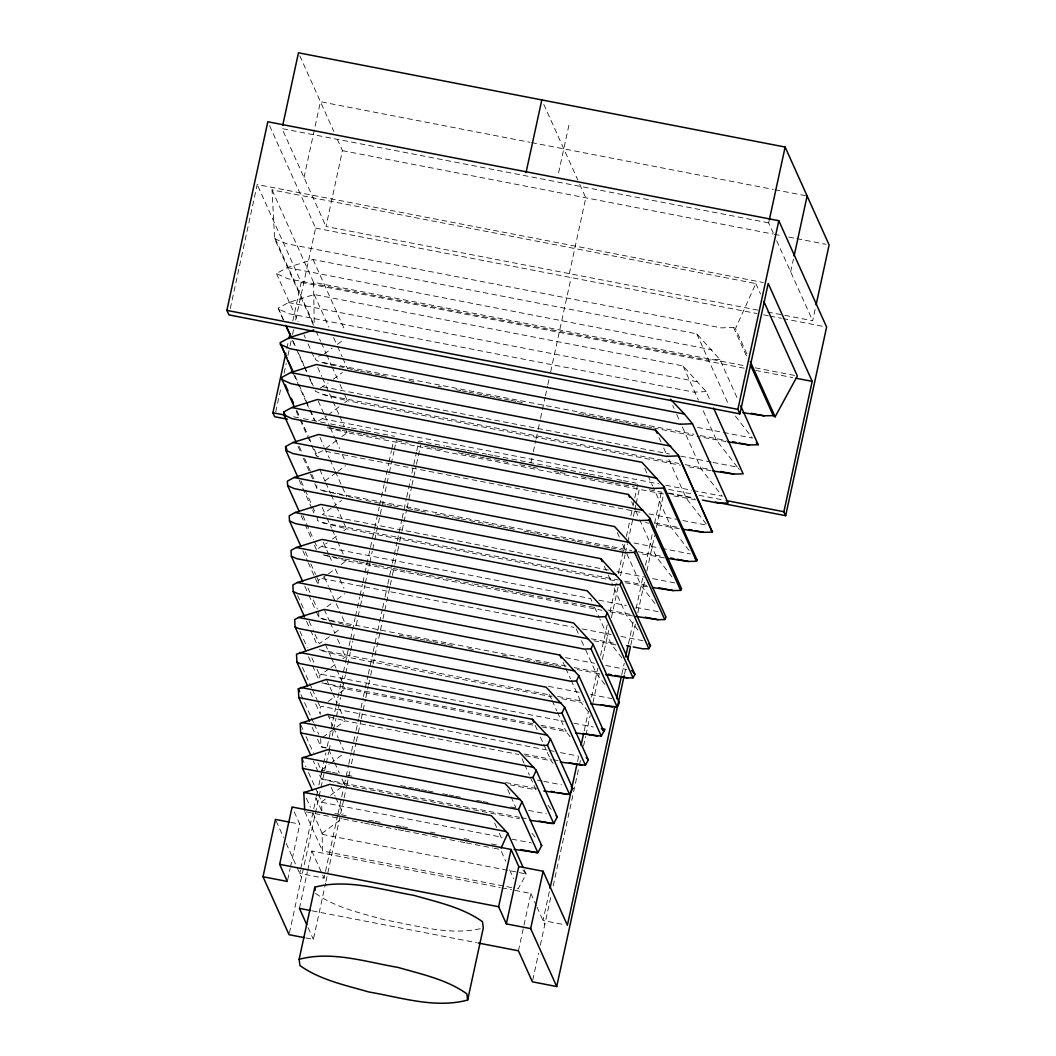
<?xml version="1.0" encoding="UTF-8"?>
<svg xmlns="http://www.w3.org/2000/svg" width="1056" height="1056" viewBox="0 0 1056 1056"><rect width="100%" height="100%" fill="white"/><g stroke="black" fill="none" stroke-linecap="round" stroke-linejoin="round"><path stroke-width="0.75" stroke-dasharray="5 3.75" d="M230.314 308.471L257.202 184.523L763.356 282.546M304.009 177.553L320.456 101.732L529.954 142.309M286.862 348.388L288.618 340.336M292.802 321.024L301.184 282.388L257.202 184.523M275.722 411.88L280.975 387.697M284.117 373.19L286.216 363.515M287.971 355.463L289.714 347.398M290.07 345.787L291.113 340.943M292.512 334.501L293.568 329.657M295.667 319.981L315.612 228.083L269.161 124.74M757.878 310.134L326 226.486L342.448 150.665L336.455 137.32M287.681 879.872L290.096 868.718M290.453 867.134L299.772 824.129L292.076 807.008M300.406 870.197L299.706 873.418L324.047 878.13L337.643 815.456M300.762 868.586L316.1 797.887M316.444 796.277L317.5 791.459M318.886 785.03L321.328 773.784M321.684 772.174L325.868 752.888M327.254 746.46L330.752 730.396M331.096 728.785L335.623 707.903M335.98 706.292L345.048 664.514M345.391 662.904L350.275 640.411M350.618 638.801L355.159 617.918M355.502 616.308L359.687 597.023M360.043 595.412L362.485 584.166M362.828 582.556L364.571 574.53M364.927 572.92L374.339 529.531M374.682 527.921L379.223 507.038M379.566 505.428L384.094 484.546M384.45 482.935L388.634 463.65M388.978 462.04L391.42 450.793M391.776 449.183L393.518 441.157M289.397 933.108L320.668 788.99M321.011 787.38L325.895 764.887M326.251 763.277L328.693 752.03M329.036 750.42L330.779 742.381M332.178 735.953L333.221 731.135M333.564 729.524L336.006 718.278M336.362 716.668L340.547 697.396M340.89 695.785L345.431 674.89M345.774 673.292L350.302 652.397M350.658 650.786L352.744 641.15M353.1 639.54L354.842 631.514M356.242 625.086L360.07 607.398M360.426 605.801L364.954 584.905M365.297 583.295L369.481 564.023M369.838 562.412L372.28 551.166M372.623 549.556L374.365 541.517M374.722 539.92L381.691 507.778M382.034 506.167L383.79 498.128M385.176 491.713L389.017 474.025M389.36 472.428L393.901 451.532M394.244 449.922L396.343 440.286M299.429 908.371L307.375 871.754M307.732 870.157L311.876 851.044L500.28 887.528M337.986 813.846L343.926 786.535M344.269 784.925L348.454 765.64M348.797 764.029L351.239 752.783M351.595 751.186L353.338 743.147M353.681 741.536L355.78 731.9M356.123 730.29L358.565 719.044M358.921 717.433L360.664 709.394M361.007 707.797L363.106 698.148M363.449 696.551L367.976 675.655M368.333 674.045L372.86 653.162M373.217 651.552L377.401 632.267M377.744 630.656L382.285 609.774M382.628 608.164L384.714 598.528M385.07 596.917L387.512 585.671M387.856 584.06L392.04 564.775M392.396 563.165L396.924 542.282M397.28 540.672L401.808 519.79M402.151 518.179L406.336 498.894M406.692 497.284L410.52 479.609M411.919 473.18L416.46 452.298M416.803 450.688L418.889 441.052L444.655 446.041M305.778 937.939L313.381 939.404L325.604 883.04M325.961 881.43L340.283 815.404M340.639 813.793L343.781 799.3M344.137 797.689L346.579 786.416M346.936 784.806L350.077 770.312M351.476 763.871L356.017 742.936M356.36 741.325L360.914 720.39M361.258 718.78L365.455 699.455M365.798 697.844L368.254 686.572M368.597 684.961L370.339 676.909M370.696 675.299L372.794 665.636M373.138 664.026L380.134 631.805M380.477 630.194L382.576 620.532M382.932 618.922L389.915 586.714M390.271 585.103L392.014 577.051M392.357 575.441L394.456 565.778M394.812 564.168L397.254 552.895M397.61 551.285L399.353 543.233M399.696 541.622L401.795 531.96M402.151 530.35L406.692 509.414M407.035 507.804L411.589 486.869M411.932 485.258L416.13 465.934M416.473 464.323L420.671 444.998M558.571 172.907L569.012 124.819M569.329 273.623L585.79 197.789L578.45 181.487M530.864 463.003L532.95 453.42M533.293 451.823L535.722 440.629M536.065 439.032L537.808 431.033M538.151 429.436L540.236 419.839M540.58 418.242L545.094 397.465M545.437 395.868L547.523 386.272M547.866 384.674L549.252 378.286M550.638 371.884L571.111 277.57M518.43 950.796L530.878 893.455L513.163 890.023M549.318 891.62L543.048 920.542L564.34 924.66M577.566 761.455L578.609 756.637M584.192 730.924L588.377 711.638M591.518 697.184L597.788 668.25M600.587 655.393L607.213 624.862M609.998 612.018L616.268 583.084M618.367 573.448L624.637 544.526M626.393 536.488L629.521 522.02M630.92 515.592L632.663 507.566M633.006 505.956L634.405 499.528M634.762 497.917L637.89 483.463M532.726 980.232L538.6 953.159M540.329 945.199L551.1 895.567M553.186 885.931L578.992 767.012M579.348 765.402L580.734 758.974M583.532 746.13L585.618 736.481M585.961 734.87L590.159 715.598M592.944 702.742L599.214 673.807M602.356 659.353L608.639 630.432M611.424 617.575L618.05 587.044M620.492 575.797L625.02 554.902M625.376 553.291L627.462 543.655M627.818 542.045L634.445 511.513M634.788 509.903L635.831 505.085M636.187 503.488L639.316 489.02M621.773 674.573L624.215 663.326M628.399 644.041L633.626 619.938M636.068 608.692L643.051 576.55M645.493 565.303L652.463 533.161M654.562 523.525L661.531 491.383M624.505 674.111L625.561 669.28M630.802 645.124L635.342 624.188M637.798 612.902L644.78 580.694M646.879 571.032L654.562 535.603M656.317 527.551L663.656 493.733M773.348 233.257L768.676 222.882L769.362 219.714M790.667 271.814L793.412 259.169M767.54 312.008L812.658 320.747L815.404 308.101M746.922 354.037L735.504 328.627L755.819 283.589L272.052 189.895L274.613 238.735L313.592 325.459M524.198 869.761L526.165 874.144L518.153 888.862L513.308 887.911M324.337 353.945L332.152 348.19M337.352 344.362L343.86 339.57M320.364 388.054L328.086 383.038M333.274 379.21L342.355 372.517M318.569 420.776L326.647 415.945M327.941 414.995L339.557 406.428M344.731 402.613L347.318 400.712L680.368 465.221M336.798 440.312L322.634 450.754L316.259 453.75L316.285 455.822L318.806 456.918M341.946 436.524L347.094 432.722L663.736 494.05M325.063 480.81L336.6 472.296M337.894 471.359L345.589 465.683M331.307 508.055L322.357 514.655L608.942 570.148M332.587 507.118L341.537 500.518M314.371 541.2L317.75 548.698L327.32 542.837M332.416 539.088L338.778 534.389M343.873 530.64L346.421 528.752L617.087 581.183M308.26 562.69L318.318 585.077L318.239 580.351L327.162 574.807M328.429 573.87L334.778 569.184M341.128 564.511L346.21 560.762L601.946 610.302M327.004 606.764L332.072 603.042M337.128 599.306L344.718 593.71M329.366 636.874L319.229 643.658L313.144 630.115M334.409 633.151L340.718 628.505M319.77 677.992L319.73 675.299L329.63 668.527M330.95 667.55L337.577 662.666M342.883 658.759L345.536 656.806L552.077 696.802M328.139 701.474L334.752 696.604M340.032 692.71L345.312 688.816L535.471 725.644M322.714 737.312L345.088 720.826L518.866 754.486M321.856 811.061L321.658 801.794L325.486 798.97M330.594 795.208L344.652 784.846L519.367 818.69M511.685 887.608L322.476 850.964L322.093 833.316L341.801 818.796M317.922 762.907L321.222 770.233L329.102 764.425M330.409 763.462L343.556 753.799M719.888 359.502L707.48 360.017L287.707 278.718L276.448 273.544L287.351 267.577L313.078 259.525L696.775 333.841L719.888 359.502L738.038 399.881M283.021 319.44L278.269 308.141L288.46 302.57L314.2 294.518L683.087 365.957L706.2 391.618L710.226 400.594M352.387 369.64C348.982 367.29 295.442 360.901 323.044 354.908M315.652 703.903L320.338 714.318L320.219 706.952L321.539 706.345L547.562 750.116M480.295 928.712C448.589 935.774 415.708 925.294 384.424 919.842C360.888 913.018 335.927 907.896 315.599 893.442L315.19 890.327M274.613 238.735L286.585 243.725L721.182 327.888L733.59 327.373L735.504 328.627M706.2 391.618L693.792 392.132L288.816 313.698L278.322 308.972M726.172 441.58L697.013 436.379M711.097 470.725L686.836 466.475M696.036 499.858L670.204 495.304M679.364 528.766L656.792 524.753M664.29 557.898L640.16 553.595M647.632 586.806L625.139 582.74M632.584 615.938L610.038 611.86M615.938 644.846L593.393 640.702M599.306 673.754L576.761 669.53M531.564 142.613L773.282 189.433M774.893 189.75L805.517 195.677M768.676 222.882L282.018 128.621L326 226.486M342.448 150.665L772.715 233.996M774.325 234.313L782.39 235.871M788.832 237.112L795.274 238.366M796.884 238.682L825.898 244.292M315.612 228.083L757.073 313.579M763.541 314.833L768.385 315.784M770.009 316.087L781.321 318.278M782.945 318.595L823.376 326.423M287.351 267.577L711.836 349.787M272.052 189.895L313.566 282.295L743.952 365.64M755.278 367.831L797.346 375.989M301.184 282.388L744.269 368.201M755.594 370.392L792.779 377.599M288.46 302.57L698.148 381.902M697.58 427.442L721.802 432.142M723.413 432.445L752.479 438.082L732.455 412.289M323.004 362.459L693.845 434.28M700.326 435.534L726.238 440.55M354.011 369.956L358.855 370.894M360.479 371.21L365.336 372.148M366.947 372.464L373.428 373.718M375.038 374.035L379.896 374.972M381.506 375.276L386.364 376.226M409.015 380.609L413.873 381.546M438.134 386.245L441.382 386.879M455.941 389.69L460.786 390.641M462.409 390.944L467.267 391.895M468.877 392.198L475.358 393.452M476.969 393.769L481.826 394.706M483.437 395.023L488.294 395.96M489.918 396.277L494.762 397.214M496.386 397.531L502.854 398.785M504.478 399.102L509.335 400.039M510.946 400.356L515.803 401.293M517.414 401.597L522.271 402.547M578.899 413.516L583.757 414.454M585.367 414.757L590.225 415.708M591.848 416.011L598.316 417.265M599.927 417.582L604.784 418.519M606.408 418.836L611.252 419.773M612.876 420.09L617.734 421.027M619.344 421.344L624.202 422.281M625.825 422.598L632.293 423.852M633.904 424.169L638.761 425.106M640.385 425.423L645.229 426.36M646.853 426.677L651.71 427.614M653.321 427.918L695.389 436.075M322.898 386.852L669.372 453.961M680.698 456.152L711.467 462.106M713.077 462.422L737.365 467.122L739.306 469.379M315.269 390.443L315.282 391.208L322.872 394.495L678.757 463.412M685.225 464.666L709.487 469.366M322.766 418.81L659.182 483.952M665.65 485.206L691.535 490.222M693.145 490.538L722.264 496.175L701.395 469.286L680.724 423.298M293.713 416.803L301.712 418.348M303.31 418.664L328.931 423.628M330.528 423.931L349.734 427.654M351.344 427.957L364.148 430.439M365.746 430.756L394.561 436.339M446.266 446.345L459.149 448.84M460.759 449.156L465.59 450.094M467.201 450.397L472.032 451.334M473.642 451.651L486.526 454.146M488.136 454.463L492.967 455.387M494.578 455.704L554.162 467.24M555.773 467.557L560.604 468.494M562.214 468.798L581.539 472.547M583.15 472.85L587.981 473.788M589.591 474.104L615.344 479.094M616.955 479.411L621.786 480.335M623.396 480.652L636.28 483.146M668.633 489.416L692.644 494.063M699.046 495.304L723.056 499.95M668.804 493.06L694.426 498.01M329.195 427.772L334.039 428.71M335.663 429.026L340.507 429.964M342.131 430.28L346.975 431.218M348.586 431.534L355.054 432.788M356.664 433.092L361.508 434.029M363.132 434.346L384.133 438.412M397.069 440.92L408.368 443.111M424.525 446.239L429.383 447.176M430.993 447.493L435.838 448.43M437.461 448.747L442.306 449.684M458.462 452.813L463.307 453.75M464.93 454.067L469.775 455.004M471.385 455.321L484.321 457.816M485.932 458.132L508.556 462.515M519.869 464.706L531.181 466.897M532.792 467.201L537.636 468.151M553.793 471.28L558.65 472.217M560.261 472.52L565.105 473.471M581.262 476.599L586.12 477.536M587.73 477.84L592.574 478.79M594.198 479.094L607.121 481.602M608.731 481.919L613.589 482.856M615.199 483.173L634.59 486.922M649.136 489.733L662.059 492.241M668.527 493.495L694.373 498.498M325.868 451.374L640.913 512.398M648.991 513.955L676.46 519.275M682.915 520.529L707.15 525.228L686.36 498.432L667.022 455.413M655.05 522.944L679.259 527.63M645.493 522.575L648.727 523.195M633.956 543.022L659.776 548.024M661.386 548.328L690.439 553.964M314.78 483.661L316.8 488.136L322.463 490.591L631.66 550.48M638.141 551.734L662.416 556.433M322.463 490.591L364.386 500.188M365.996 500.491L385.348 504.24M386.971 504.557L391.802 505.494M393.413 505.811L398.257 506.735M407.933 508.609L412.764 509.546M414.388 509.863L419.219 510.8M420.829 511.117L425.674 512.054M435.349 513.929L453.09 517.361M454.7 517.678L459.532 518.615M461.155 518.918L486.948 523.921M488.572 524.238L501.468 526.733M503.078 527.05L507.923 527.974M509.533 528.29L514.364 529.228M524.04 531.102L528.884 532.039M530.495 532.356L535.339 533.293M536.95 533.597L548.236 535.788M554.69 537.042L575.652 541.094M577.262 541.411L603.068 546.414M604.679 546.718L609.523 547.655M611.134 547.972L617.588 549.212M619.199 549.529L624.03 550.466M617.034 571.718L644.556 577.051M652.661 578.622L676.949 583.321M317.249 517.044L317.302 520.45L322.318 522.628L618.196 579.929M624.664 581.183L647.302 585.565M322.225 546.599L590.674 598.594M598.765 600.151L626.261 605.484M635.963 607.358L658.601 611.741M336.719 557.476L322.186 554.651L346.21 560.762L344.203 556.327M338.329 557.779L343.174 558.716M344.784 559.033L357.707 561.541M359.317 561.845L364.162 562.782M365.785 563.099L370.63 564.036M372.24 564.353L377.084 565.29M378.695 565.607L391.618 568.102M393.228 568.418L398.072 569.356M399.683 569.659L404.527 570.61M406.151 570.913L419.06 573.421M420.684 573.725L472.349 583.744M473.959 584.047L493.337 587.796M494.947 588.113L499.792 589.05M501.402 589.367L506.246 590.304M507.87 590.621L514.325 591.862M515.935 592.178L520.78 593.116M522.403 593.432L527.248 594.37M528.858 594.686L596.666 607.82M607.979 609.998L630.577 614.381M322.08 578.543L574.042 627.343M582.12 628.914L611.2 634.537M620.888 636.412L643.5 640.794M591.294 638.827L615.476 643.513M565.501 657.664L594.528 663.287M605.814 665.478L626.789 669.53M316.14 611.424L318.82 617.39L321.908 618.724L567.864 666.349M574.332 667.603L598.607 672.316M350.605 625.733L345.761 624.796L339.768 611.464M399.062 635.118L411.998 637.613M413.609 637.93L418.453 638.867M420.064 639.184L424.921 640.121M426.532 640.438L431.376 641.375M432.986 641.692L439.454 642.932M441.065 643.249L445.922 644.186M447.533 644.503L452.377 645.44M468.534 648.569L473.378 649.506M502.458 655.142L507.302 656.08M525.07 659.525L534.772 661.399M536.382 661.703L541.226 662.653M542.837 662.957L547.694 663.894M549.305 664.211L554.149 665.148M555.773 665.465L562.228 666.719M548.513 686.347L579.269 692.3M590.608 694.505L611.662 698.584M319.321 649.691L551.192 695.191M557.66 696.432L583.506 701.448M561.752 698.676L581.117 702.425L588.852 712.391M321.671 674.388L564.221 721.367M573.923 723.241L593.327 727.003M532.924 723.703L321.631 682.783L345.312 688.816L341.986 681.41M540.989 725.274L566.795 730.264M541.913 726.884L566.082 731.57L570.134 736.784M549.173 750.42L554.017 751.357M560.472 752.611L578.226 756.056M523.974 754.037L551.522 759.37M553.133 759.686L557.99 760.624M525.307 755.726L551.047 760.716L553.067 763.303M537.359 780.107L542.19 781.044M543.8 781.361L561.528 784.793M326.212 747.793L320.852 746.75L320.72 738.606M505.705 782.549L539.656 789.136M510.101 784.832L536.012 789.862L530.033 776.543M321.222 770.233L324.456 770.854M326.08 771.17L330.937 772.108M332.561 772.424L337.418 773.362M347.134 775.249L351.991 776.186M400.594 785.598L407.062 786.852M408.685 787.169L413.543 788.106M415.166 788.423L420.024 789.36M421.648 789.677L426.505 790.614M428.129 790.931L432.986 791.868M442.702 793.756L447.559 794.693M449.183 795.01L454.04 795.947M455.664 796.264L460.522 797.201M476.718 800.342L481.576 801.28M483.199 801.596L488.057 802.534M510.734 806.929L515.592 807.866M528.554 810.388L546.374 813.833M519.737 817.331L321.354 778.906L313.342 761.086M521.36 817.648L526.192 818.585M321.724 802.296L502.286 837.276M511.962 839.15L531.313 842.886M334.792 813.569L339.636 814.506M341.26 814.823L346.104 815.76M368.742 820.142L373.586 821.08M375.197 821.396L380.054 822.334M396.211 825.462L401.069 826.412M402.679 826.716L407.537 827.653M430.162 832.049L435.019 832.986M464.112 838.622L468.956 839.56M491.594 843.942L496.439 844.879M306.412 811.919L341.999 818.809M343.609 819.126L363.013 822.888M364.637 823.192L369.481 824.142M371.105 824.446L375.949 825.396M377.573 825.7L396.977 829.462M398.587 829.778L403.445 830.716M405.055 831.032L430.94 836.035M432.551 836.352L458.423 841.368M460.046 841.672L464.891 842.609M466.514 842.926L492.386 847.942M494.01 848.258L500.478 849.499L505.718 861.168M290.651 822.36L299.772 824.129M322.225 834.372L517.796 872.243M519.407 872.56L526.165 874.144M501.89 887.845L511.553 889.72M312.312 910.866L476.56 942.678M322.872 394.495L347.318 400.712L343.979 393.294M327.307 427.693L347.094 432.722L345.088 428.274M322.318 522.628L346.421 528.752L343.094 521.347M321.908 618.724L344.164 624.386M321.776 650.76L345.536 656.806L340.877 646.444M329.366 716.826L345.088 720.826L343.094 716.39M326.066 748.044L320.852 746.632L317.5 739.187M737.365 467.122L716.43 440.141L702.425 408.989M689.093 550.453L671.326 527.578L653.334 487.529M672.025 576.985L656.291 556.71L639.632 519.644M654.971 603.53L641.256 585.856L625.931 551.76M637.943 630.102L626.221 615.001L613.562 586.846M621.892 657.928L611.186 644.147L599.874 618.961M604.877 684.526L596.152 673.279L584.839 648.107M548.064 805.372L552.077 810.546M531.986 833.171L535.986 838.319M522.892 869.959L525.875 873.814M776.675 240.676L812.658 320.747M755.819 283.589L760.518 294.017M733.59 327.373L747.028 357.284M696.775 333.841L728.785 405.068M683.087 365.957L698.425 400.092M543.8 104.372L577.79 179.995M672.725 405.504L674.058 408.474M676.724 414.401L680.051 421.819M659.023 437.62L661.03 442.068M663.696 448.008L666.362 453.935M644.662 468.257L647.328 474.184M648.001 475.675L652.661 486.05M631.633 501.864L632.966 504.821M635.633 510.761L638.959 518.166M617.272 532.501L619.938 538.428M622.604 544.355L625.271 550.282M604.243 566.095L607.57 573.514M608.243 574.992L612.902 585.367M590.542 598.224L591.875 601.181M594.541 607.108L599.201 617.483M576.18 628.861L578.846 634.775M581.513 640.702L584.166 646.628M299.798 55.77L333.788 131.393M563.152 662.455L565.145 666.89M565.818 668.382L570.478 678.744M571.138 680.222L581.117 702.425M549.463 694.571L551.456 699.019M552.116 700.498L556.776 710.846M557.436 712.338L566.082 731.57M535.102 725.208L537.755 731.135M540.408 737.048L543.074 742.962M543.734 744.44L551.047 760.716M313.078 259.525L345.088 330.752M314.2 294.518L328.865 327.162M333.538 337.55L336.864 344.969M337.537 346.447L342.197 356.836M342.87 358.314L347.53 368.702M522.06 758.802L524.053 763.237M524.726 764.716L529.373 775.064M275.233 238.603L314.226 325.354M315.982 330.99L320.641 341.378M321.314 342.857L325.974 353.245M326.647 354.724L331.32 365.112M331.98 366.59L337.313 378.457M339.979 384.397L343.319 391.816M276.448 273.544L297.964 321.499M304.009 334.871L305.356 337.96M308.048 343.834L314.767 358.895M507.698 789.452L510.352 795.353M511.025 796.831L515.671 807.18M317.764 367.462L321.763 376.358M322.423 377.85L332.429 400.092M333.089 401.584L339.095 414.929M339.755 416.407L344.428 426.796M278.269 308.141L283.655 320.113M293.066 341.062L295.759 347.054M298.452 353.034L303.838 365.006M304.498 366.498L307.864 373.982M308.537 375.487L313.249 385.955M292.433 340.375L295.786 347.846M296.459 349.338L303.851 365.785M304.524 367.277L307.217 373.256M309.896 379.249L312.589 385.229M318.212 400.976L324.205 414.322M324.878 415.8L329.538 426.175M330.211 427.667L334.871 438.042M335.544 439.52L339.544 448.43M342.21 454.357L345.536 461.776M530.878 893.455L536.276 905.494M536.963 906.998L544.817 924.488M294.901 375.685L298.267 383.17M298.94 384.674L309.698 408.619M310.372 410.124L315.084 420.605M293.621 374.194L305.712 401.095M306.372 402.587L309.065 408.566M309.738 410.058L314.437 420.526M494.67 823.046L496.663 827.468M499.316 833.382L501.97 839.282M319.994 437.448L323.994 446.345M324.654 447.823L329.327 458.198M329.987 459.677L334.66 470.065M335.32 471.544L346.645 496.742M509.639 869.906L513.572 878.658M296.736 410.309L300.102 417.793M300.775 419.298L308.18 435.772M308.854 437.276L311.546 443.269M314.239 449.249L316.259 453.75M296.142 410.995L299.495 418.466M300.168 419.971L306.887 434.914M307.56 436.405L310.913 443.876M311.586 445.368L316.285 455.822M319.783 469.471L325.103 481.325M325.776 482.803L330.436 493.178M331.109 494.67L335.768 505.045M336.428 506.524L342.434 519.869M299.244 446.424L301.937 452.417M304.63 458.423L315.401 482.407M298.003 446.318L300.683 452.285M303.376 458.264L314.107 482.17M322.225 507.421L326.225 516.318M326.885 517.796L331.558 528.172M332.218 529.65L336.877 540.025M337.55 541.504L343.543 554.836M301.066 481.048L304.445 488.558M305.118 490.05L311.85 505.045M312.536 506.55L315.902 514.048M299.178 480.137L311.929 508.504M312.602 509.995L313.949 512.978M323.347 542.414L328.667 554.268M329.34 555.746L332.666 563.152M335.333 569.078L339.319 577.962M339.992 579.454L343.979 588.337M302.9 515.684L313.698 539.695M301.039 515.447L304.392 522.905M305.065 524.41L311.771 539.326M314.45 545.305L316.47 549.78M324.456 577.394L328.456 586.291M329.116 587.77L339.108 609.985M305.408 551.813L308.114 557.819M310.82 563.825L315.546 574.345M316.219 575.85L318.239 580.351M302.9 550.757L307.586 561.198M324.245 609.431L329.564 621.271M330.238 622.75L334.897 633.112M337.55 639.038L340.217 644.965M307.93 587.954L310.636 593.96M313.328 599.98L317.381 608.995M304.748 586.067L308.101 593.525M308.774 595.016L315.467 609.932M325.367 644.424L330.686 656.251M331.346 657.743L336.006 668.092M336.666 669.57L341.326 679.932M297.594 595.505L304.352 610.553M309.091 621.086L312.47 628.61M306.596 621.377L309.949 628.835M310.622 630.326L316.655 643.738M326.476 679.404L331.795 691.244M332.468 692.723L337.115 703.072M339.781 708.985L342.434 714.912M299.957 631.303L307.204 647.434M311.824 657.703L314.45 663.577M317.09 669.438L319.73 675.299M308.458 656.687L311.797 664.132M312.47 665.623L319.163 680.513M327.598 714.397L332.917 726.224M333.577 727.703L338.224 738.052M338.897 739.53L343.543 749.879M302.438 667.366L309.025 682.031M309.685 683.496L311.665 687.892M312.312 689.357L316.932 699.626M317.592 701.092L320.219 706.952M310.306 691.997L312.985 697.95M328.706 749.39L334.026 761.204M334.686 762.683L339.332 773.032M341.999 778.932L344.652 784.846L321.354 778.906L321.262 773.124M300.96 694.637L310.847 716.628M311.494 718.093L313.474 722.489M314.134 723.954L318.74 734.21M312.154 727.294L314.833 733.247M331.162 787.327L335.135 796.184M335.795 797.663L343.094 813.899M300.815 724.838L303.442 730.699M306.082 736.56L313.315 752.664M301.976 757.984L305.91 766.748M308.537 772.583L317.724 793.03M318.384 794.495L321.658 801.794M315.81 797.782L321.79 811.1M306.412 798.402L310.332 807.127M312.946 812.948L322.093 833.316M304.801 811.615L322.476 850.964M311.876 851.044L322.014 873.616M322.687 875.12L324.047 878.13M276.118 820.921L283.536 837.421M286.229 843.414L296.34 865.907M297.013 867.412L301.488 877.364M308.062 927.59L313.381 939.404M313.566 282.295L314.239 325.367M316.747 485.404L316.8 488.136M318.74 612.005L318.82 617.39"/><path stroke-width="1.5" d="M785.664 515.684L783.895 511.738L812.183 381.361L768.2 283.483L739.913 413.873L228.914 314.899L226.882 310.385L267.815 121.757L778.813 220.717L826.61 327.056L785.664 515.684L715.229 502.049M282.704 125.466L298.465 52.8L785.136 147.048L829.118 244.913L816.09 304.946M287.483 419.206L274.666 416.724L272.897 412.764L285.82 353.219M288.961 338.725L290.017 333.894M304.26 937.636L289.04 934.692L263.01 876.744L275.444 819.416L289.133 822.07M263.01 876.744L287.338 881.456L279.642 864.336L292.076 807.008L511.078 849.42L518.773 866.54L506.339 923.881L530.666 928.594L556.71 986.528L532.382 981.816L518.43 950.796L478.17 942.995M299.125 959.323L314.78 887.198C347.305 878.5 381.401 889.786 413.648 895.29C437.184 902.101 462.145 907.236 482.473 921.677L483.292 927.934L467.636 1000.058C435.112 1008.757 401.016 997.458 368.782 991.967C345.233 985.142 320.272 980.021 299.957 965.567L299.125 959.323C331.65 950.624 365.759 961.91 397.993 967.415C421.542 974.226 446.49 979.361 466.818 993.802L467.636 1000.058M526.033 172.59L541.807 99.924M506.339 923.881L498.643 906.748L511.078 849.42M530.666 928.594L543.114 871.253L518.773 866.54M550.018 888.4L576.866 764.663M581.051 745.391L583.493 734.131M614.803 706.715L567.376 925.254L543.114 871.253M616.546 698.676L621.43 676.183M625.614 656.898L628.056 645.652M556.71 986.528L624.162 675.721M627.66 659.617L630.458 646.734M769.362 219.714L785.136 147.048M739.913 413.873L737.88 409.358L778.813 220.717M794.099 256.014L807.127 195.98M501.138 848.034L507.791 833.276L491.357 815.654L329.828 784.37L303.798 792.581M518.483 809.596L522.007 801.781L505.045 783.539L328.706 749.39L301.976 757.984L302.518 768.412L518.483 809.596L537.847 852.68L514.087 849.341M530.284 820.367L553.714 823.548L532.99 777.44L536.224 770.286L518.747 751.41L327.598 714.397L300.155 723.386L300.656 732.877L310.662 755.146M543.8 791.01L569.567 794.402L547.496 745.285L550.427 738.778L532.435 719.294L326.476 679.404L298.333 688.776L298.795 697.554L309.487 721.34M560.419 762.102L585.433 765.257L562.003 713.13L564.643 707.282L546.137 687.179L325.367 644.424L296.498 654.179L296.934 662.218L307.626 686.044M575.494 732.956L601.3 736.124L576.51 680.975L578.86 675.787L559.825 655.05L324.245 609.431L298.518 617.47L294.677 619.568L295.073 626.894L305.778 650.734M590.555 703.824L617.166 706.979L591.03 648.82L593.076 644.292L573.527 622.934L323.136 574.438L297.396 582.49L292.855 584.971L293.212 591.571L304.59 616.902M605.629 674.678L627.739 677.952L633.032 677.833L605.537 616.664L607.279 612.797L587.215 590.806L322.014 539.444L296.274 547.496L291.034 550.361L291.35 556.248L302.742 581.592M633.204 646.945L642.88 648.82L648.886 648.701L620.044 584.509L621.496 581.288L600.917 558.69L320.892 504.464L295.165 512.503L289.212 515.764L289.489 520.925L300.881 546.282M635.765 616.414L658.02 619.7L664.752 619.555L634.55 552.354L635.712 549.793L614.605 526.574L319.783 469.471L294.043 477.51L287.39 481.153L287.628 485.602L299.033 510.972M652.423 587.506L673.174 590.568L680.618 590.41L649.057 520.199L649.915 518.298L628.307 494.446L318.661 434.478L292.934 442.53L285.569 446.556L285.767 450.278L297.845 477.154M667.498 558.373L688.314 561.449L696.485 561.277L663.564 488.044L664.132 486.803L641.995 462.33L317.552 399.485L291.812 407.537L283.747 411.959L283.906 414.942L295.984 441.83M682.572 529.228L703.468 532.316L712.338 532.132L678.348 455.308L655.697 430.201L316.43 364.505L290.69 372.544L281.926 377.348L282.044 379.619L294.122 406.52M537.847 852.68L541.702 845.605L522.007 801.781M553.714 823.548L557.238 817.054L536.224 770.286M569.567 794.402L572.788 788.515L550.427 738.778M585.433 765.257L588.324 759.964L564.643 707.282M601.3 736.124L605.035 729.274L601.405 728.574L603.86 731.425L578.86 675.787M617.166 706.979L619.397 702.874L593.076 644.292M633.032 677.833L634.933 674.335L607.279 612.797M648.886 648.701L650.483 645.784L621.496 581.288M664.752 619.555L666.019 617.232L635.712 549.793M680.618 590.41L681.556 588.694L649.915 518.298M696.485 561.277L697.092 560.142L664.132 486.803M712.338 532.132L678.348 455.308M742.87 412.685L764.056 415.813L773.243 415.628L775.13 416.803L797.346 375.989L763.858 301.475M313.804 329.987L289.582 337.55L280.104 342.751L292.948 372.702M702.451 500.069L718.608 503.197L728.112 502.999L692.498 423.733L680.09 424.248L289.938 348.691L280.183 344.296M678.084 455.888L666.389 456.377L291.047 383.684L282.044 379.619M663.564 488.044L652.7 488.492L292.169 418.678L283.906 414.942M649.057 520.199L638.999 520.621L293.291 453.658L285.767 450.278M634.55 552.354L625.31 552.737L294.4 488.651L287.628 485.602M620.044 584.509L611.609 584.866L295.522 523.644L289.489 520.925M605.537 616.664L597.92 616.981L296.63 558.637L291.35 556.248M591.03 648.82L584.219 649.097L297.752 593.617L293.212 591.571M576.51 680.975L570.53 681.226L298.874 628.61L295.073 626.894M562.003 713.13L556.829 713.341L299.983 663.604L296.934 662.218M547.496 745.285L543.14 745.47L298.795 697.554M532.99 777.44L529.439 777.586L300.656 732.877M727.795 441.83L748.902 444.946L758.208 444.748L740.731 405.86M712.721 470.963L733.762 474.065L743.16 473.867L713.592 408.065M796.013 378.22L812.183 381.361M226.882 310.385L737.88 409.358M751.133 413.318L764.056 415.813M289.582 337.55L684.446 414.031L692.498 423.733M732.706 441.804L735.953 442.438M739.187 443.058L748.902 444.946M290.69 372.544L670.758 446.147M720.812 471.557L733.762 474.065M291.812 407.537L657.056 478.276M272.897 412.764L284.104 414.942M726.264 500.57L783.895 511.738M292.934 442.53L643.368 510.391M688.934 529.505L692.168 530.138M695.402 530.759L703.468 532.316M294.043 477.51L629.666 542.52M670.507 558.004L673.754 558.624M676.988 559.258L688.314 561.449M295.165 512.503L615.978 574.636M658.627 587.756L673.174 590.568M296.274 547.496L602.276 606.751M645.11 617.192L658.02 619.7M626.762 645.704L629.983 646.325M297.396 582.49L588.588 638.88M608.322 674.19L611.556 674.81M614.79 675.444L627.739 677.952M298.518 617.47L574.886 670.996M601.273 704.88L612.586 707.071M299.627 652.463L561.198 703.124M582.925 733.392L597.445 736.204M300.749 687.456L547.496 735.24M569.329 762.815L582.292 765.323M301.858 722.449L533.795 767.369M550.981 791.327L554.215 791.947M557.449 792.581L567.151 794.455M302.98 757.429L520.106 799.484M539.101 821.08L551.998 823.574M506.405 831.6L303.785 792.356L304.709 810.018M520.687 849.578L536.857 852.707M279.642 864.336L498.643 906.748M310.702 910.562L299.429 908.371L306.742 924.634M303.336 768.57L302.518 768.2L312.484 790.39M670.468 399.221L684.446 414.031M756.294 442.53L758.208 444.748M710.807 529.478L712.628 531.604M695.072 557.792L697.092 560.142M648.608 643.606L650.483 645.784M631.62 670.468L634.933 674.335M586.304 757.614L588.324 759.964M571.204 786.667L572.788 788.515M556.09 815.72L557.238 817.054M540.989 844.76L541.702 845.605M750.275 361.508L775.13 416.803M750.394 364.769L773.243 415.628M655.697 430.201L657.03 433.171M628.307 494.446L629.64 497.416M600.917 558.69L602.25 561.647M559.825 655.05L561.158 658.02M532.435 719.294L533.768 722.251M286.348 326.106L291.047 336.574M285.714 325.42L291.086 337.379M507.791 833.276L522.878 866.844M280.777 344.243L286.823 357.72M288.169 360.716L292.882 371.197M285.292 384.833L287.984 390.826M291.35 398.323L293.37 402.811M283.747 411.959L285.767 416.447M285.569 446.556L286.915 449.552M298.333 688.776L299.64 691.706M314.78 887.198L315.19 890.327"/></g></svg>
